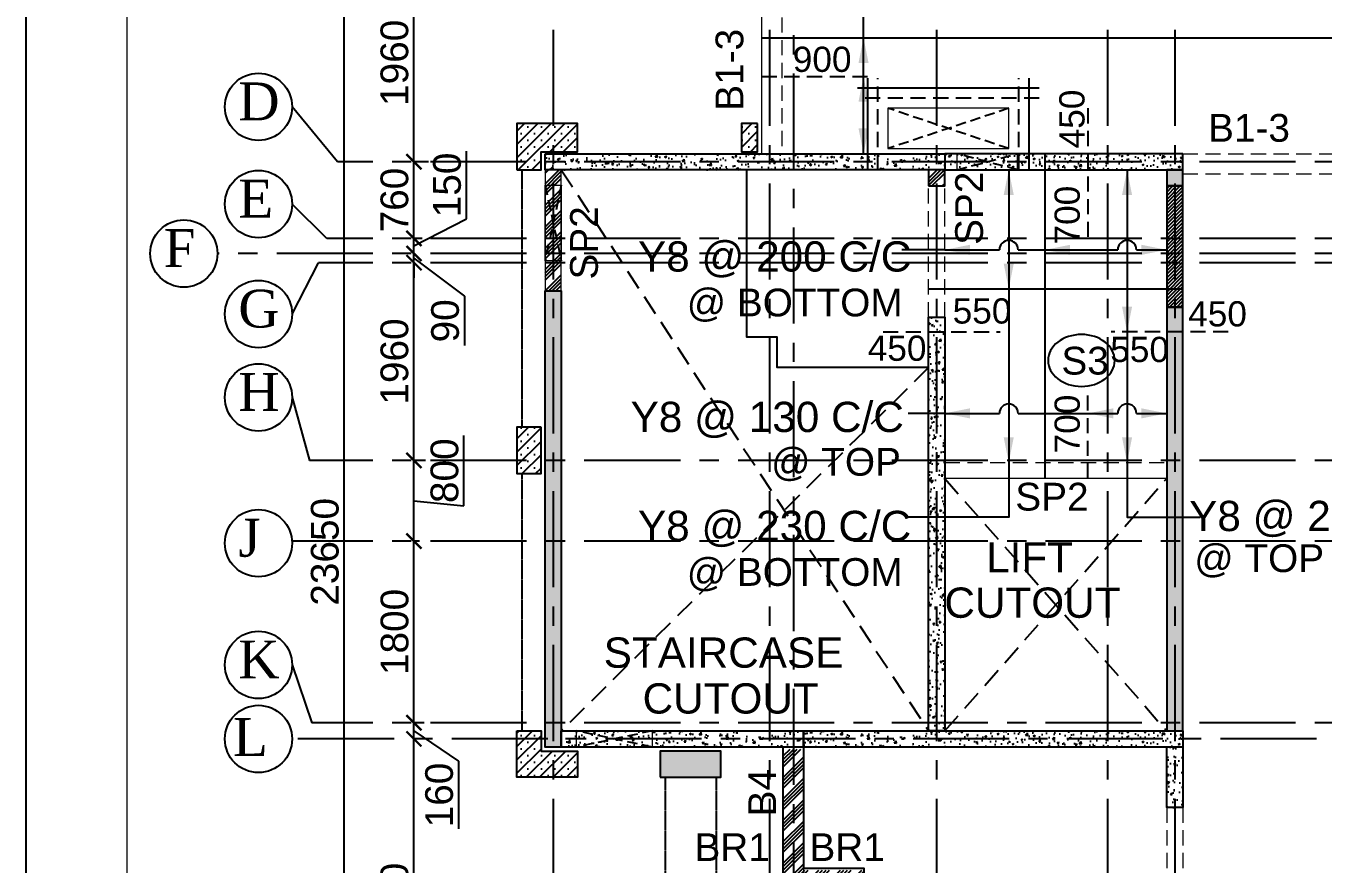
# Model space of a CAD drawing. Header units: inches. Extents: x -1898 to 127651, y -195120 to -109120.
# Drawn here: x -1898 to 10957, y -167123 to -158818 of the extents above; entities that cross this region are included whole.
import ezdxf

# ---------------------------------------------------------------- set-up
doc = ezdxf.new("R2010")
doc.units = ezdxf.units.IN
doc.header["$MEASUREMENT"] = 0
for name, pattern in [('CENTER', [50.8, 31.75, -6.35, 6.35, -6.35]), ('DASHED2', [9.525, 6.35, -3.175]), ('Hidden', [3, 2, -1])]:
    doc.linetypes.add(name, pattern=pattern)
for name, color, linetype in [('1', 8, 'Continuous'), ('160 R.C. WALL HAT', 8, 'Continuous'), ('160 R.C.WALL', 6, 'Continuous'), ('2', 5, 'Continuous'), ('4', 4, 'Continuous'), ('5', 2, 'Continuous'), ('AR-Column', 40, 'Continuous'), ('AR-Hidden', 251, 'DASHED2'), ('BEAM TEXT', 4, 'Continuous'), ('CUTOUT LINE', 2, 'Continuous'), ('DIM', 251, 'Continuous'), ('GIRD CIR', 1, 'Continuous'), ('GIRD TEXT', 4, 'Continuous'), ('GRID', 8, 'CENTER'), ('GRID DIM', 4, 'Continuous'), ('NON S.WALL HATCH', 8, 'Continuous'), ('NON STRUC R.C.WALL', 6, 'Continuous'), ('NON.STRUC.R.C.WALLS', 1, 'Continuous'), ('SHEARWALL HATCH', 8, 'Continuous'), ('SLAB ARROW', 5, 'Continuous'), ('SLAB DIS', 32, 'Continuous'), ('SPANRAL BEAM', 3, 'Continuous')]:
    doc.layers.add(name, color=color, linetype=linetype)
for name, color, linetype, lineweight in [('BEAMS', 3, 'Continuous', 0), ('cutout', 2, 'Continuous', 5), ('JKEC COLHAT', 2, 'Continuous', 20), ('SLAB CIR', 1, 'Continuous', 25), ('SLAB REIN', 31, 'Continuous', 0), ('SLAB TXT', 3, 'Continuous', 0), ('text', 4, 'Continuous', 30)]:
    doc.layers.add(name, color=color, linetype=linetype, lineweight=lineweight)
doc.styles.add('T200', font='sanss___.ttf', dxfattribs={"height": 275})
doc.styles.add('T300', font='sanss___.ttf', dxfattribs={"height": 350})
doc.styles.add('T400', font='romantic.ttf')
doc.dimstyles.new('T 300', dxfattribs={"dimtxt": 275, "dimasz": 150, "dimexe": 1, "dimexo": 0, "dimgap": 50, "dimtad": 1, "dimdec": 0, "dimrnd": 5, "dimdsep": 46, "dimtxsty": 'T200', "dimblk": 'ARCHTICK', "dimcen": 2.5, "dimdle": 1, "dimclrd": 5, "dimclre": 253, "dimclrt": 4, "dimadec": 0, "dimazin": 0, "dimtfac": 1, "dimtdec": 0, "dimtmove": 2, "dimatfit": 3, "dimfxl": 0, "dimarcsym": 0})
pattern_1 = [(50, (2186336.52, 75512.34), (179.315046, -15.688034), [18.75, -206.25]), (355, (2186336.52, 75512.34), (-34.687833, 188.048033), [15, -165]), (100.4514445, (2186351.47, 75511.03), (144.627212, 172.359998), [15.935048, -175.285528]), (46.1842, (2186336.52, 75562.34), (266.810333, -41.37982), [28.125, -309.375]), (96.635635, (2186358.76, 75558.9), (233.665486, 243.52965), [23.902586, -262.92844]), (351.184164, (2186336.52, 75562.34), (233.665486, 243.52965), [22.5, -247.5]), (21, (2186361.52, 75549.84), (149.226763, -100.654723), [18.75, -206.25]), (326, (2186361.52, 75549.84), (60.828833, 181.287511), [15, -165]), (71.451445, (2186373.96, 75541.45), (210.055594, 80.632788), [15.935047, -175.285528]), (37.5, (2186336.524, 75512.34), (3.0399638, 83.2234635), [0, -163, 0, -167.5, 0, -165.625]), (7.5, (2186336.52, 75512.34), (65.7673844, 98.602928), [0, -95.5, 0, -159.25, 0, -63.125]), (327.5, (2186280.774, 75512.34), (133.455609, -5.638718), [0, -62.5, 0, -195, 0, -258.75]), (317.5, (2186255.77, 75512.34), (145.7965423, 25.0262456), [0, -81.25, 0, -129.5, 0, -183.75])]
pattern_2 = [(45, (-131825.64, 75915.45), (-66.29126, 66.29126), []), (45, (-131759.35, 75915.45), (-66.29126, 66.29126), [0, -93.75])]

# ---------------------------------------------------------------- blocks, each defined once
blk = doc.blocks.new('_ARCHTICK')
at = {"color": 0, "linetype": 'ByBlock', "const_width": 0.15}
blk.add_lwpolyline([(-0.5, -0.5), (0.5, 0.5)], dxfattribs=at)
blk = doc.blocks.new('*D744')
at = {"layer": 'Defpoints', "color": 0}
for p in [(1257, -152204), (1713, -152204, 15), (1713, -175853, 15)]:
    blk.add_point(p, dxfattribs=at)
at = {"layer": 'GRID DIM', "color": 253, "lineweight": -2}
for p, q in [((1713, -152204), (1256, -152204)), ((1713, -175853), (1256, -175853))]:
    blk.add_line(p, q, dxfattribs=at)
at = {"layer": 'GRID DIM', "color": 5, "lineweight": -2}
blk.add_line((1257, -175854), (1257, -152203), dxfattribs=at)
at = {"layer": 'GRID DIM', "color": 5, "lineweight": -2, "xscale": 150, "yscale": 150, "zscale": 150}
for p, rotation in [((1257, -152204), 90), ((1257, -175853), 270)]:
    blk.add_blockref('_ARCHTICK', p, dxfattribs=dict(at, rotation=rotation))
at = {"layer": 'GRID DIM', "color": 4, "insert": (1065, -164029), "char_height": 275, "attachment_point": 5, "rotation": 90, "style": 'T200'}
blk.add_mtext('23650', dxfattribs=at)
blk = doc.blocks.new('*D747')
at = {"layer": 'Defpoints', "color": 0}
for p in [(1947, -165883), (2051, -165883, 15), (2122, -169193, 15)]:
    blk.add_point(p, dxfattribs=at)
at = {"layer": 'GRID DIM', "color": 253, "lineweight": -2}
for p, q in [((2051, -165883), (1946, -165883)), ((2122, -169193), (1946, -169193))]:
    blk.add_line(p, q, dxfattribs=at)
at = {"layer": 'GRID DIM', "color": 5, "lineweight": -2}
blk.add_line((1947, -169194), (1947, -165882), dxfattribs=at)
at = {"layer": 'GRID DIM', "color": 5, "lineweight": -2, "xscale": 150, "yscale": 150, "zscale": 150}
for p, rotation in [((1947, -165883), 90), ((1947, -169193), 270)]:
    blk.add_blockref('_ARCHTICK', p, dxfattribs=dict(at, rotation=rotation))
at = {"layer": 'GRID DIM', "color": 4, "insert": (1755, -167538), "char_height": 275, "attachment_point": 5, "rotation": 90, "style": 'T200'}
blk.add_mtext('3310', dxfattribs=at)
blk = doc.blocks.new('*D748')
at = {"layer": 'Defpoints', "color": 0}
for p in [(1947, -165723), (2048, -165723, 15), (2051, -165883, 15)]:
    blk.add_point(p, dxfattribs=at)
at = {"layer": 'GRID DIM', "color": 253, "lineweight": -2}
for p, q in [((2048, -165723), (1946, -165723)), ((2051, -165883), (1946, -165883))]:
    blk.add_line(p, q, dxfattribs=at)
at = {"layer": 'GRID DIM', "color": 5, "lineweight": -2}
for p, q in [((1947, -165884), (1947, -165722)), ((1947, -165803), (2390, -166103)), ((2390, -166103), (2390, -166775))]:
    blk.add_line(p, q, dxfattribs=at)
at = {"layer": 'GRID DIM', "color": 5, "lineweight": -2, "xscale": 150, "yscale": 150, "zscale": 150}
for p, rotation in [((1947, -165723), 90), ((1947, -165883), 270)]:
    blk.add_blockref('_ARCHTICK', p, dxfattribs=dict(at, rotation=rotation))
at = {"layer": 'GRID DIM', "color": 4, "insert": (2198, -166439), "char_height": 275, "attachment_point": 5, "rotation": 90, "style": 'T200'}
blk.add_mtext('160', dxfattribs=at)
blk = doc.blocks.new('*D749')
at = {"layer": 'Defpoints', "color": 0}
for p in [(1947, -163923), (2002, -163923, 15), (2048, -165723, 15)]:
    blk.add_point(p, dxfattribs=at)
at = {"layer": 'GRID DIM', "color": 253, "lineweight": -2}
for p, q in [((2002, -163923), (1946, -163923)), ((2048, -165723), (1946, -165723))]:
    blk.add_line(p, q, dxfattribs=at)
at = {"layer": 'GRID DIM', "color": 5, "lineweight": -2}
blk.add_line((1947, -165724), (1947, -163922), dxfattribs=at)
at = {"layer": 'GRID DIM', "color": 5, "lineweight": -2, "xscale": 150, "yscale": 150, "zscale": 150}
for p, rotation in [((1947, -163923), 90), ((1947, -165723), 270)]:
    blk.add_blockref('_ARCHTICK', p, dxfattribs=dict(at, rotation=rotation))
at = {"layer": 'GRID DIM', "color": 4, "insert": (1756, -164823), "char_height": 275, "attachment_point": 5, "rotation": 90, "style": 'T200'}
blk.add_mtext('1800', dxfattribs=at)
blk = doc.blocks.new('*D750')
at = {"layer": 'Defpoints', "color": 0}
for p in [(1947, -163123), (2061, -163123, 15), (2002, -163923, 15)]:
    blk.add_point(p, dxfattribs=at)
at = {"layer": 'GRID DIM', "color": 5, "lineweight": -2}
for p, q in [((2442, -163573), (2442, -162877)), ((1947, -163924), (1947, -163122)), ((1947, -163523), (2442, -163573))]:
    blk.add_line(p, q, dxfattribs=at)
at = {"layer": 'GRID DIM', "color": 253, "lineweight": -2}
for p, q in [((2061, -163123), (1946, -163123)), ((2002, -163923), (1946, -163923))]:
    blk.add_line(p, q, dxfattribs=at)
at = {"layer": 'GRID DIM', "color": 5, "lineweight": -2, "xscale": 150, "yscale": 150, "zscale": 150}
for p, rotation in [((1947, -163123), 90), ((1947, -163923), 270)]:
    blk.add_blockref('_ARCHTICK', p, dxfattribs=dict(at, rotation=rotation))
at = {"layer": 'GRID DIM', "color": 4, "insert": (2251, -163225), "char_height": 275, "attachment_point": 5, "rotation": 90, "style": 'T200'}
blk.add_mtext('800', dxfattribs=at)
blk = doc.blocks.new('*D751')
at = {"layer": 'Defpoints', "color": 0}
for p in [(1947, -161163, 15), (1947, -161163), (2061, -163123, 15)]:
    blk.add_point(p, dxfattribs=at)
at = {"layer": 'GRID DIM', "color": 5, "lineweight": -2}
blk.add_line((1947, -163124), (1947, -161162), dxfattribs=at)
at = {"layer": 'GRID DIM', "color": 253, "lineweight": -2}
for p, q in [((1947, -161163), (1948, -161163)), ((2061, -163123), (1946, -163123))]:
    blk.add_line(p, q, dxfattribs=at)
at = {"layer": 'GRID DIM', "color": 5, "lineweight": -2, "xscale": 150, "yscale": 150, "zscale": 150}
for p, rotation in [((1947, -161163), 90), ((1947, -163123), 270)]:
    blk.add_blockref('_ARCHTICK', p, dxfattribs=dict(at, rotation=rotation))
at = {"layer": 'GRID DIM', "color": 4, "insert": (1755, -162143), "char_height": 275, "attachment_point": 5, "rotation": 90, "style": 'T200'}
blk.add_mtext('1960', dxfattribs=at)
blk = doc.blocks.new('*D752')
at = {"layer": 'Defpoints', "color": 0}
for p in [(1947, -161073, 15), (1947, -161073), (1947, -161163, 15)]:
    blk.add_point(p, dxfattribs=at)
at = {"layer": 'GRID DIM', "color": 5, "lineweight": -2}
for p, q in [((1947, -161073), (1947, -160923)), ((1947, -161163), (1947, -161073)), ((1947, -161163), (1947, -161073)), ((1947, -161118), (2448, -161497)), ((1947, -161163), (1947, -161313)), ((2448, -161497), (2448, -161983))]:
    blk.add_line(p, q, dxfattribs=at)
at = {"layer": 'GRID DIM', "color": 253, "lineweight": -2}
for p, q in [((1947, -161073), (1948, -161073)), ((1947, -161163), (1948, -161163))]:
    blk.add_line(p, q, dxfattribs=at)
at = {"layer": 'GRID DIM', "color": 5, "lineweight": -2, "xscale": 150, "yscale": 150, "zscale": 150}
for p, rotation in [((1947, -161073), 270), ((1947, -161163), 90)]:
    blk.add_blockref('_ARCHTICK', p, dxfattribs=dict(at, rotation=rotation))
at = {"layer": 'GRID DIM', "color": 4, "insert": (2257, -161740), "char_height": 275, "attachment_point": 5, "rotation": 90, "style": 'T200'}
blk.add_mtext('90', dxfattribs=at)
blk = doc.blocks.new('*D753')
at = {"layer": 'Defpoints', "color": 0}
for p in [(1947, -160923), (2030, -160923, 15), (1947, -161073, 15)]:
    blk.add_point(p, dxfattribs=at)
at = {"layer": 'GRID DIM', "color": 5, "lineweight": -2}
for p, q in [((2468, -160729), (2468, -160057)), ((1947, -160998), (2468, -160729)), ((1947, -161074), (1947, -160922))]:
    blk.add_line(p, q, dxfattribs=at)
at = {"layer": 'GRID DIM', "color": 253, "lineweight": -2}
for p, q in [((2030, -160923), (1946, -160923)), ((1947, -161073), (1948, -161073))]:
    blk.add_line(p, q, dxfattribs=at)
at = {"layer": 'GRID DIM', "color": 5, "lineweight": -2, "xscale": 150, "yscale": 150, "zscale": 150}
for p, rotation in [((1947, -160923), 90), ((1947, -161073), 270)]:
    blk.add_blockref('_ARCHTICK', p, dxfattribs=dict(at, rotation=rotation))
at = {"layer": 'GRID DIM', "color": 4, "insert": (2276, -160393), "char_height": 275, "attachment_point": 5, "rotation": 90, "style": 'T200'}
blk.add_mtext('150', dxfattribs=at)
blk = doc.blocks.new('*D754')
at = {"layer": 'Defpoints', "color": 0}
for p in [(1947, -160163), (2091, -160163, 15), (2030, -160923, 15)]:
    blk.add_point(p, dxfattribs=at)
at = {"layer": 'GRID DIM', "color": 253, "lineweight": -2}
for p, q in [((2091, -160163), (1946, -160163)), ((2030, -160923), (1946, -160923))]:
    blk.add_line(p, q, dxfattribs=at)
at = {"layer": 'GRID DIM', "color": 5, "lineweight": -2}
blk.add_line((1947, -160924), (1947, -160162), dxfattribs=at)
at = {"layer": 'GRID DIM', "color": 5, "lineweight": -2, "xscale": 150, "yscale": 150, "zscale": 150}
for p, rotation in [((1947, -160163), 90), ((1947, -160923), 270)]:
    blk.add_blockref('_ARCHTICK', p, dxfattribs=dict(at, rotation=rotation))
at = {"layer": 'GRID DIM', "color": 4, "insert": (1755, -160543), "char_height": 275, "attachment_point": 5, "rotation": 90, "style": 'T200'}
blk.add_mtext('760', dxfattribs=at)
blk = doc.blocks.new('*D755')
at = {"layer": 'Defpoints', "color": 0}
for p in [(1947, -158203), (2241, -158203, 15), (2091, -160163, 15)]:
    blk.add_point(p, dxfattribs=at)
at = {"layer": 'GRID DIM', "color": 253, "lineweight": -2}
for p, q in [((2241, -158203), (1946, -158203)), ((2091, -160163), (1946, -160163))]:
    blk.add_line(p, q, dxfattribs=at)
at = {"layer": 'GRID DIM', "color": 5, "lineweight": -2}
blk.add_line((1947, -160164), (1947, -158202), dxfattribs=at)
at = {"layer": 'GRID DIM', "color": 5, "lineweight": -2, "xscale": 150, "yscale": 150, "zscale": 150}
for p, rotation in [((1947, -158203), 90), ((1947, -160163), 270)]:
    blk.add_blockref('_ARCHTICK', p, dxfattribs=dict(at, rotation=rotation))
at = {"layer": 'GRID DIM', "color": 4, "insert": (1755, -159183), "char_height": 275, "attachment_point": 5, "rotation": 90, "style": 'T200'}
blk.add_mtext('1960', dxfattribs=at)
blk = doc.blocks.new('A$C02A55DAE')
at = {"layer": 'NON S.WALL HATCH'}
h = blk.add_hatch(dxfattribs=at)
h.set_pattern_fill('SACNCR', color=256, scale=1000)
h.set_pattern_definition(pattern_2)
h.paths.add_polyline_path([(-2195, -11480), (-1955, -11480), (-1955, -11680), (-1595, -11680), (-1595, -11940), (-2195, -11940)])
h.paths.add_polyline_path([(-2195, -5920), (-1955, -5920), (-1955, -5740), (-1595, -5740), (-1595, -5460), (-2195, -5460)])
h.paths.add_polyline_path([(-1955, -8930), (-1955, -8470), (-2195, -8470), (-2195, -8930)])
h = blk.add_hatch(dxfattribs=at)
h.set_pattern_fill('SACNCR', color=256, scale=1000)
h.set_pattern_definition(pattern_2)
h.paths.add_polyline_path([(30, -5740), (190, -5740), (190, -5760), (190, -5460), (30, -5460)])
h = blk.add_hatch(dxfattribs=at)
h.set_pattern_fill('SACNCR', color=256, scale=1000)
h.set_pattern_definition([(45, (-131825.64, 74440.45), (-66.29126, 66.29126), []), (45, (-131759.35, 74440.45), (-66.29126, 66.29126), [0, -93.75])])
h.paths.add_polyline_path([(-774, -21790), (-174, -21790), (-174, -21190), (-774, -21190)])
h.paths.add_polyline_path([(-774, -18480), (-174, -18480), (-174, -17880), (-774, -17880)])
h.paths.add_polyline_path([(-774, -15170), (-174, -15170), (-174, -14570), (-774, -14570)])
h.paths.add_polyline_path([(-774, -11940), (-174, -11940), (-174, -11680), (-774, -11680)])
at = {"layer": 'AR-Column', "color": 4, "elevation": -29}
for points in [[(-2195, -5920), (-1955, -5920), (-1955, -5740), (-1595, -5740), (-1595, -5460), (-2195, -5460)], [(-1955, -8470), (-2195, -8470), (-2195, -8930), (-1955, -8930)], [(-2195, -11480), (-1955, -11480), (-1955, -11680), (-1595, -11680), (-1595, -11940), (-2195, -11940)], [(-774, -11940), (-174, -11940), (-174, -11680), (-774, -11680)]]:
    blk.add_lwpolyline(points, close=True, dxfattribs=at)
blk.add_lwpolyline([(190, -5460), (30, -5460), (30, -5740), (190, -5740), (190, -5460)], dxfattribs=at)
at = {"layer": 'AR-Hidden', "ltscale": 0.009}
for p, q in [((-2145, -5920, -29), (-2145, -8470, -29)), ((-2145, -8930, -29), (-2145, -11480, -29)), ((-726, -11940, -29), (-726, -14570, -29)), ((-221, -11940, -29), (-221, -14570, -29))]:
    blk.add_line(p, q, dxfattribs=at)

msp = doc.modelspace()

# ---------------------------------------------------------------- hatches: boundary and pattern name
at = {"layer": '160 R.C. WALL HAT'}
h = msp.add_hatch(dxfattribs=at)
h.set_pattern_fill('AR-CONC', color=256, scale=25)
h.set_pattern_definition(pattern_1)
h.paths.add_polyline_path([(7207.4, -160083.5), (3247.4, -160083.5), (3247.4, -160243.5), (7207.4, -160243.5)])
h = msp.add_hatch(dxfattribs=at)
h.set_pattern_fill('AR-CONC', color=256, scale=25)
h.set_pattern_definition(pattern_1)
h.paths.add_polyline_path([(9567.4, -160083.5), (7207.4, -160083.5), (7207.4, -160243.5), (9567.4, -160243.5)])
h = msp.add_hatch(dxfattribs=at)
h.set_pattern_fill('AR-CONC', color=256, scale=25)
h.set_pattern_definition([(50, (2188536.52, 69952.34), (179.315046, -15.688034), [18.75, -206.25]), (355, (2188536.52, 69952.34), (-34.687833, 188.048033), [15, -165]), (100.4514445, (2188551.47, 69951.03), (144.627212, 172.359998), [15.935048, -175.285528]), (46.1842, (2188536.52, 70002.34), (266.810333, -41.37982), [28.125, -309.375]), (96.635635, (2188558.76, 69998.9), (233.665486, 243.52965), [23.902586, -262.92844]), (351.184164, (2188536.52, 70002.34), (233.665486, 243.52965), [22.5, -247.5]), (21, (2188561.52, 69989.84), (149.226763, -100.654723), [18.75, -206.25]), (326, (2188561.52, 69989.84), (60.828833, 181.287511), [15, -165]), (71.451445, (2188573.96, 69981.45), (210.055594, 80.632788), [15.935047, -175.285528]), (37.5, (2188536.524, 69952.34), (3.0399638, 83.2234635), [0, -163, 0, -167.5, 0, -165.625]), (7.5, (2188536.52, 69952.34), (65.7673844, 98.602928), [0, -95.5, 0, -159.25, 0, -63.125]), (327.5, (2188480.774, 69952.34), (133.455609, -5.638718), [0, -62.5, 0, -195, 0, -258.75]), (317.5, (2188455.77, 69952.34), (145.7965423, 25.0262456), [0, -81.25, 0, -129.5, 0, -183.75])])
h.paths.add_polyline_path([(9567.4, -161603.5), (9407.4, -161603.5), (9407.4, -165803.5), (9567.4, -165803.5)])
h.paths.add_polyline_path([(9407.4, -160403.5), (9567.4, -160403.5), (9567.4, -160243.5), (9407.4, -160243.5)])
h = msp.add_hatch(dxfattribs=at)
h.set_pattern_fill('AR-CONC', color=256, scale=25)
h.set_pattern_definition(pattern_1)
h.paths.add_polyline_path([(3407.4, -161443.5), (3247.4, -161443.5), (3247.4, -165963.5), (3407.4, -165963.5)])
h = msp.add_hatch(dxfattribs=at)
h.set_pattern_fill('AR-CONC', color=256, scale=25)
h.set_pattern_definition([(50, (2186176.52, 69952.34), (179.315046, -15.688034), [18.75, -206.25]), (355, (2186176.52, 69952.34), (-34.687833, 188.048033), [15, -165]), (100.4514445, (2186191.47, 69951.03), (144.627212, 172.359998), [15.935048, -175.285528]), (46.1842, (2186176.52, 70002.34), (266.810333, -41.37982), [28.125, -309.375]), (96.635635, (2186198.76, 69998.9), (233.665486, 243.52965), [23.902586, -262.92844]), (351.184164, (2186176.52, 70002.34), (233.665486, 243.52965), [22.5, -247.5]), (21, (2186201.52, 69989.84), (149.226763, -100.654723), [18.75, -206.25]), (326, (2186201.52, 69989.84), (60.828833, 181.287511), [15, -165]), (71.451445, (2186213.96, 69981.45), (210.055594, 80.632788), [15.935047, -175.285528]), (37.5, (2186176.524, 69952.34), (3.0399638, 83.2234635), [0, -163, 0, -167.5, 0, -165.625]), (7.5, (2186176.52, 69952.34), (65.7673844, 98.602928), [0, -95.5, 0, -159.25, 0, -63.125]), (327.5, (2186120.774, 69952.34), (133.455609, -5.638718), [0, -62.5, 0, -195, 0, -258.75]), (317.5, (2186095.77, 69952.34), (145.7965423, 25.0262456), [0, -81.25, 0, -129.5, 0, -183.75])])
h.paths.add_polyline_path([(7047.4, -161703.5), (7047.4, -165803.5), (7207.4, -165803.5), (7207.4, -161703.5)])
h = msp.add_hatch(dxfattribs=at)
h.set_pattern_fill('AR-CONC', color=256, scale=25)
h.set_pattern_definition([(50, (2184936.52, 69792.34), (179.315046, -15.688034), [18.75, -206.25]), (355, (2184936.52, 69792.34), (-34.687833, 188.048033), [15, -165]), (100.4514445, (2184951.47, 69791.03), (144.627212, 172.359998), [15.935048, -175.285528]), (46.1842, (2184936.52, 69842.34), (266.810333, -41.37982), [28.125, -309.375]), (96.635635, (2184958.76, 69838.9), (233.665486, 243.52965), [23.902586, -262.92844]), (351.184164, (2184936.52, 69842.34), (233.665486, 243.52965), [22.5, -247.5]), (21, (2184961.52, 69829.84), (149.226763, -100.654723), [18.75, -206.25]), (326, (2184961.52, 69829.84), (60.828833, 181.287511), [15, -165]), (71.451445, (2184973.96, 69821.45), (210.055594, 80.632788), [15.935047, -175.285528]), (37.5, (2184936.524, 69792.34), (3.0399638, 83.2234635), [0, -163, 0, -167.5, 0, -165.625]), (7.5, (2184936.52, 69792.34), (65.7673844, 98.602928), [0, -95.5, 0, -159.25, 0, -63.125]), (327.5, (2184880.774, 69792.34), (133.455609, -5.638718), [0, -62.5, 0, -195, 0, -258.75]), (317.5, (2184855.77, 69792.34), (145.7965423, 25.0262456), [0, -81.25, 0, -129.5, 0, -183.75])])
h.paths.add_polyline_path([(5807.4, -165803.5), (3407.4, -165803.5), (3407.4, -165963.5), (5807.4, -165963.5)])
h = msp.add_hatch(dxfattribs=at)
h.set_pattern_fill('AR-CONC', color=256, scale=25)
h.set_pattern_definition([(50, (2186336.52, 69792.34), (179.315046, -15.688034), [18.75, -206.25]), (355, (2186336.52, 69792.34), (-34.687833, 188.048033), [15, -165]), (100.4514445, (2186351.47, 69791.03), (144.627212, 172.359998), [15.935048, -175.285528]), (46.1842, (2186336.52, 69842.34), (266.810333, -41.37982), [28.125, -309.375]), (96.635635, (2186358.76, 69838.9), (233.665486, 243.52965), [23.902586, -262.92844]), (351.184164, (2186336.52, 69842.34), (233.665486, 243.52965), [22.5, -247.5]), (21, (2186361.52, 69829.84), (149.226763, -100.654723), [18.75, -206.25]), (326, (2186361.52, 69829.84), (60.828833, 181.287511), [15, -165]), (71.451445, (2186373.96, 69821.45), (210.055594, 80.632788), [15.935047, -175.285528]), (37.5, (2186336.524, 69792.34), (3.0399638, 83.2234635), [0, -163, 0, -167.5, 0, -165.625]), (7.5, (2186336.52, 69792.34), (65.7673844, 98.602928), [0, -95.5, 0, -159.25, 0, -63.125]), (327.5, (2186280.774, 69792.34), (133.455609, -5.638718), [0, -62.5, 0, -195, 0, -258.75]), (317.5, (2186255.77, 69792.34), (145.7965423, 25.0262456), [0, -81.25, 0, -129.5, 0, -183.75])])
h.paths.add_polyline_path([(9567.4, -165803.5), (5807.4, -165803.5), (5807.4, -165963.5), (9567.4, -165963.5)])
h = msp.add_hatch(dxfattribs=at)
h.set_pattern_fill('AR-CONC', color=256, scale=25)
h.set_pattern_definition([(50, (2188536.52, 69192.34), (179.315046, -15.688034), [18.75, -206.25]), (355, (2188536.52, 69192.34), (-34.687833, 188.048033), [15, -165]), (100.4514445, (2188551.47, 69191.03), (144.627212, 172.359998), [15.935048, -175.285528]), (46.1842, (2188536.52, 69242.34), (266.810333, -41.37982), [28.125, -309.375]), (96.635635, (2188558.76, 69238.9), (233.665486, 243.52965), [23.902586, -262.92844]), (351.184164, (2188536.52, 69242.34), (233.665486, 243.52965), [22.5, -247.5]), (21, (2188561.52, 69229.84), (149.226763, -100.654723), [18.75, -206.25]), (326, (2188561.52, 69229.84), (60.828833, 181.287511), [15, -165]), (71.451445, (2188573.96, 69221.45), (210.055594, 80.632788), [15.935047, -175.285528]), (37.5, (2188536.524, 69192.34), (3.0399638, 83.2234635), [0, -163, 0, -167.5, 0, -165.625]), (7.5, (2188536.52, 69192.34), (65.7673844, 98.602928), [0, -95.5, 0, -159.25, 0, -63.125]), (327.5, (2188480.774, 69192.34), (133.455609, -5.638718), [0, -62.5, 0, -195, 0, -258.75]), (317.5, (2188455.77, 69192.34), (145.7965423, 25.0262456), [0, -81.25, 0, -129.5, 0, -183.75])])
h.paths.add_polyline_path([(9567.4, -165963.5), (9407.4, -165963.5), (9407.4, -166563.5), (9567.4, -166563.5)])
at = {"layer": 'NON STRUC R.C.WALL'}
h = msp.add_hatch(dxfattribs=at)
h.set_pattern_fill('ANSI34', color=1, scale=200)
h.set_pattern_definition([(45, (3247.38, -161443.48), (-106.066, 106.066), []), (45, (3282.74, -161443.48), (-106.066, 106.066), []), (45, (3318.1, -161443.48), (-106.066, 106.066), []), (45, (3353.45, -161443.48), (-106.066, 106.066), [])])
h.paths.add_polyline_path([(3247.4, -161443.5), (3407.4, -161443.5), (3407.4, -160243.5), (3247.4, -160243.5)])
h = msp.add_hatch(dxfattribs=at)
h.set_pattern_fill('ANSI34', color=1, scale=200)
h.set_pattern_definition([(45, (2037950.37, 75512.34), (-106.066017, 106.066017), []), (45, (2037985.73, 75512.34), (-106.066017, 106.066017), []), (45, (2038021.09, 75512.34), (-106.066017, 106.066017), []), (45, (2038056.44, 75512.34), (-106.066017, 106.066017), [])])
h.paths.add_polyline_path([(7207.4, -160243.5), (7047.4, -160243.5), (7047.4, -160403.5), (7207.4, -160403.5)])
h = msp.add_hatch(dxfattribs=at)
h.set_pattern_fill('ANSI34', color=1, scale=200)
h.set_pattern_definition([(45, (2346260.05, -275524.5), (-106.066017, 106.066017), []), (45, (2346295.4, -275524.5), (-106.066017, 106.066017), []), (45, (2346330.76, -275524.5), (-106.066017, 106.066017), []), (45, (2346366.12, -275524.5), (-106.066017, 106.066017), [])])
h.paths.add_polyline_path([(5807.4, -165983.5), (5607.4, -165983.5), (5607.4, -167383.5), (6407.4, -167383.5), (6407.4, -167183.5), (5807.4, -167183.5)])
at = {"layer": 'SHEARWALL HATCH'}
h = msp.add_hatch(dxfattribs=at)
h.set_pattern_fill('ANSI31', color=5, scale=200)
h.set_pattern_definition([(45, (0, -35133.298), (-17.6776695, 17.6776695), [])])
h.paths.add_polyline_path([(9407.4, -161603.5), (9567.4, -161603.5), (9567.4, -160403.5), (9407.4, -160403.5)])

# ---------------------------------------------------------------- linework, layer by layer
at = {"layer": '1', "linetype": 'Hidden', "ltscale": 100}
for p, q in [((3407.4, -160243.5, 14.7), (7047.4, -165803.5, 14.7)), ((7047.4, -162202.6, 14.7), (3407.4, -165803.5, 14.7)), ((7207.4, -165803.5, 14.7), (9407.4, -163303.5, 14.7)), ((7207.4, -163303.5, 14.7), (9407.4, -165803.5, 14.7))]:
    msp.add_line(p, q, dxfattribs=at)
at = {"layer": '160 R.C.WALL'}
msp.add_line((3247.4, -161443.5, 14.7), (3407.4, -161443.5, 14.7), dxfattribs=at)
at = {"layer": '160 R.C.WALL', "elevation": 14.7}
for points in [[(3247.4, -160083.5), (7207.4, -160083.5), (7207.4, -160243.5), (3247.4, -160243.5)], [(9567.4, -160083.5), (7207.4, -160083.5), (7207.4, -160243.5), (9567.4, -160243.5)], [(9407.4, -160403.5), (9567.4, -160403.5), (9567.4, -160243.5), (9407.4, -160243.5)], [(9407.4, -161603.5), (9567.4, -161603.5), (9567.4, -160403.5), (9407.4, -160403.5)], [(3407.4, -165963.5), (3247.4, -165963.5), (3247.4, -161443.5), (3407.4, -161443.5)], [(7207.4, -165803.5), (7047.4, -165803.5), (7047.4, -161703.5), (7207.4, -161703.5)], [(9407.4, -165803.5), (9567.4, -165803.5), (9567.4, -161603.5), (9407.4, -161603.5)], [(3407.4, -165803.5), (5807.4, -165803.5), (5807.4, -165963.5), (3407.4, -165963.5)], [(5807.4, -165803.5), (9567.4, -165803.5), (9567.4, -165963.5), (5807.4, -165963.5)]]:
    msp.add_lwpolyline(points, close=True, dxfattribs=at)
msp.add_lwpolyline([(9567.4, -165943.5), (9567.4, -166563.5), (9407.4, -166563.5), (9407.4, -165963.5)], dxfattribs=at)
at = {"layer": '2', "color": 7}
for points in [[(6353.1, -159184.8, 14.7), (6403.1, -158934.8, 14.7), (6453.1, -159184.8, 14.7)], [(6353.1, -159569.2, 14.7), (6403.1, -159319.2, 14.7), (6453.1, -159569.2, 14.7)], [(6353.1, -159833.5, 14.7), (6403.1, -160083.5, 14.7), (6453.1, -159833.5, 14.7)], [(7792, -160493.5, 14.7), (7842, -160243.5, 14.7), (7892, -160493.5, 14.7)], [(8965, -160493.5, 14.7), (9015, -160243.5, 14.7), (9065, -160493.5, 14.7)], [(7457.4, -160986.4, 14.7), (7207.4, -161036.4, 14.7), (7457.4, -161086.4, 14.7)], [(8449.7, -160986.4, 14.7), (8199.7, -161036.4, 14.7), (8449.7, -161086.4, 14.7)], [(9157.4, -160986.4, 14.7), (9407.4, -161036.4, 14.7), (9157.4, -161086.4, 14.7)], [(7792, -161171.9, 14.7), (7842, -161421.9, 14.7), (7892, -161171.9, 14.7)], [(8965, -161599.6, 14.7), (9015, -161849.6, 14.7), (9065, -161599.6, 14.7)], [(7457.4, -162606.7, 14.7), (7207.4, -162656.7, 14.7), (7457.4, -162706.7, 14.7)], [(8877.4, -162606.7, 14.7), (8627.4, -162656.7, 14.7), (8877.4, -162706.7, 14.7)], [(9157.4, -162606.7, 14.7), (9407.4, -162656.7, 14.7), (9157.4, -162706.7, 14.7)], [(7792, -162893.5, 14.7), (7842, -163143.5, 14.7), (7892, -162893.5, 14.7)], [(8965, -162893.5, 14.7), (9015, -163143.5, 14.7), (9065, -162893.5, 14.7)]]:
    msp.add_solid(points, dxfattribs=at)
at = {"layer": '4', "elevation": 14.7}
msp.add_lwpolyline([(7047.4, -162202.6), (5547.4, -162202.6), (5547.4, -161902.6), (5247.4, -161902.6), (5247.4, -160253)], dxfattribs=at)
at = {"layer": '5'}
for p, q in [((5392.4, -158934.8, 14.7), (38119.3, -158934.8, 14.7)), ((6444.2, -160243.5, 15.2), (6444.2, -159333.4, 15.2)), ((8043.7, -160243.5, 15.2), (8043.7, -159333.4, 15.2)), ((8143.7, -159433.4, 15.2), (6344.2, -159433.4, 15.2)), ((8199.7, -160083.5, 14.7), (8199.7, -163303.5, 14.7)), ((7047.4, -161421.9, 14.7), (9567.4, -161421.9, 14.7))]:
    msp.add_line(p, q, dxfattribs=at)
at = {"layer": '5', "linetype": 'Hidden', "ltscale": 75}
for p, q in [((5392.4, -159319.2, 14.7), (6492.4, -159319.2, 14.7)), ((6544.2, -160243.5, 15.2), (6544.2, -159333.4, 15.2)), ((7943.7, -160243.5, 15.2), (7943.7, -159333.4, 15.2)), ((8143.7, -159533.4, 15.2), (6344.2, -159533.4, 15.2)), ((8627.4, -159633.5, 14.7), (8627.4, -160943.5, 14.7)), ((6597.4, -161849.6, 14.7), (7757.4, -161849.6, 14.7)), ((10017.4, -161849.6, 14.7), (8857.4, -161849.6, 14.7)), ((8627.4, -163303.5, 14.7), (8627.4, -162443.5, 14.7))]:
    msp.add_line(p, q, dxfattribs=at)
at = {"layer": 'BEAMS', "color": 4, "linetype": 'Continuous', "ltscale": 0.01}
for p, q in [((5392.4, -158283.5, 14.7), (5392.4, -160083.5, 14.7)), ((3247.4, -160243.5, 14.7), (3247.4, -161443.5, 14.7)), ((3247.4, -160243.5, 14.7), (3247.4, -161443.5, 14.7)), ((3407.4, -161443.5, 14.7), (3407.4, -160243.5, 14.7)), ((3407.4, -161443.5, 14.7), (3407.4, -160243.5, 14.7)), ((9407.4, -163303.5, 14.7), (7207.4, -163303.5, 14.7)), ((5607.4, -165963.5, 14.7), (5607.4, -167363.5, 14.7))]:
    msp.add_line(p, q, dxfattribs=at)
at = {"layer": 'BEAMS', "linetype": 'Hidden', "ltscale": 75}
for p, q in [((5592.4, -158283.5, 14.7), (5592.4, -160083.5, 14.7)), ((9567.4, -160083.5, 29.5), (11367.4, -160083.5, 29.5)), ((3407.4, -160243.5, 14.7), (3247.4, -160243.5, 14.7)), ((7047.4, -161703.5, 14.7), (7047.4, -160243.5, 14.7)), ((7207.4, -161703.5, 14.7), (7207.4, -160243.5, 14.7)), ((9567.4, -160283.5, 29.5), (11367.4, -160283.5, 29.5)), ((3247.4, -161443.5, 14.7), (3407.4, -161443.5, 14.7)), ((7207.4, -163143.5, 14.7), (9407.4, -163143.5, 14.7)), ((5807.4, -165963.5, 14.7), (5807.4, -169113.5, 14.7)), ((9407.4, -166563.5, 14.7), (9407.4, -168563.5, 14.7)), ((9567.4, -166563.5, 14.7), (9567.4, -168563.5, 14.7))]:
    msp.add_line(p, q, dxfattribs=at)
at = {"layer": 'cutout', "color": 4, "elevation": 15.2}
msp.add_lwpolyline([(6644.2, -160033.3), (7843.7, -160033.3), (7843.7, -159633.4), (6644.2, -159633.4)], close=True, dxfattribs=at)
at = {"layer": 'cutout'}
for points, elevation in [([(7329, -160243.5), (7928.9, -160243.5), (7928.9, -160083.5), (7329, -160083.5)], 15.2), ([(3407.4, -161144.3), (3247.4, -161144.3), (3247.4, -160394.3), (3407.4, -160394.3)], 0), ([(4308.2, -165963.5), (3558.2, -165963.5), (3558.2, -165803.5), (4308.2, -165803.5)], 14.7)]:
    msp.add_lwpolyline(points, close=True, dxfattribs=dict(at, elevation=elevation))
at = {"layer": 'CUTOUT LINE', "linetype": 'Hidden', "ltscale": 50}
for p, q in [((7843.7, -160033.3, 15.2), (6644.2, -159633.4, 15.2)), ((7843.7, -159633.4, 15.2), (6644.2, -160033.3, 15.2)), ((7329, -160243.5, 15.2), (7928.9, -160083.5, 15.2)), ((7928.9, -160243.5, 15.2), (7329, -160083.5, 15.2)), ((3247.4, -160394.3, 0), (3407.4, -161144.3, 0)), ((3407.4, -160394.3, 0), (3247.4, -161144.3, 0)), ((4308.2, -165963.5, 14.7), (3558.2, -165803.5, 14.7)), ((4308.2, -165803.5, 14.7), (3558.2, -165963.5, 14.7))]:
    msp.add_line(p, q, dxfattribs=at)
at = {"layer": 'Defpoints', "ltscale": 0.2}
msp.add_lwpolyline([(-1898.4, -195120.3), (120101.6, -195120.3), (120101.6, -109120.3), (-1898.4, -109120.3)], close=True, dxfattribs=at)
at = {"layer": 'GIRD CIR'}
for centre in [(406.1, -159619.2, 14.7), (406.1, -160582.8, 14.7), (-333.3, -161073.1, 14.7), (406.1, -161672.7, 14.7), (406.1, -162498.6, 14.7), (406.1, -163943.5, 14.7), (406.1, -165149.6, 14.7), (406.1, -165883.5, 14.7)]:
    msp.add_circle(centre, 333.3, dxfattribs=at)
at = {"layer": 'GRID', "ltscale": 30}
for p, q in [((3327.4, -146663.3, 14.7), (3327.4, -178683.9, 14.7)), ((5472.4, -146663.3, 14.7), (5472.4, -178683.9, 14.7)), ((7127.4, -146663.3, 14.7), (7127.4, -178683.9, 14.7)), ((8822.4, -146663.3, 14.7), (8822.4, -178683.9, 14.7)), ((9487.4, -146663.3, 14.7), (9487.4, -178683.9, 14.7)), ((5707.4, -147097.6, 14.7), (5707.4, -178683.9, 14.7)), ((1190.2, -160163.5, 14.7), (739.5, -159619.2, 14.7)), ((86883.8, -160163.5, 14.7), (1190.2, -160163.5, 14.7)), ((1084.7, -160923.5, 14.7), (739.5, -160582.8, 14.7)), ((86883.8, -160923.5, 14.7), (1084.7, -160923.5, 14.7)), ((86883.8, -161073.1, 14.7), (0, -161073.1, 14.7)), ((739.5, -161672.7, 14.7), (1000.5, -161163.5, 14.7)), ((86883.8, -161163.5, 14.7), (1000.5, -161163.5, 14.7)), ((739.5, -162498.6, 14.7), (912, -163123.5, 14.7)), ((86883.8, -163123.5, 14.7), (912, -163123.5, 14.7)), ((86883.8, -163923.5, 14.7), (739.5, -163923.5, 14.7)), ((739.5, -165149.6, 14.7), (936.5, -165723.5, 14.7)), ((86883.8, -165723.5, 14.7), (936.5, -165723.5, 14.7)), ((87093.8, -165883.5, 14.7), (739.5, -165883.5, 14.7))]:
    msp.add_line(p, q, dxfattribs=at)
at = {"layer": 'JKEC COLHAT', "ltscale": 0.2}
msp.add_lwpolyline([(-898.4, -194120.3), (119101.6, -194120.3), (119101.6, -110120.3), (-898.4, -110120.3)], close=True, dxfattribs=at)
at = {"layer": 'NON.STRUC.R.C.WALLS', "elevation": 14.7}
msp.add_lwpolyline([(7047.4, -160403.5), (7207.4, -160403.5), (7207.4, -160243.5), (7047.4, -160243.5)], close=True, dxfattribs=at)
msp.add_lwpolyline([(5807.4, -165963.5), (5807.4, -167163.5), (6407.4, -167163.5), (6407.4, -167363.5), (5607.4, -167363.5), (5607.4, -165963.5)], dxfattribs=at)
at = {"layer": 'SLAB ARROW'}
for p, q in [((6403.1, -160083.5, 14.7), (6403.1, -158303.5, 14.7)), ((7842, -160243.5, 14.7), (7842, -163143.5, 14.7)), ((9015, -160243.5, 14.7), (9015, -163143.5, 14.7)), ((7207.4, -161036.4, 14.7), (6782.1, -161036.4, 14.7)), ((7207.4, -161036.4, 14.7), (7748.9, -161036.4, 14.7)), ((7935.1, -161036.4, 14.7), (8921.9, -161036.4, 14.7)), ((9108.1, -161036.4, 14.7), (9407.4, -161036.4, 14.7)), ((7207.4, -162656.7, 14.7), (6845.8, -162656.7, 14.7)), ((7207.4, -162656.7, 14.7), (7748.9, -162656.7, 14.7)), ((7935.1, -162656.7, 14.7), (8921.9, -162656.7, 14.7)), ((8918.9, -162656.7, 14.7), (8921.9, -162656.7, 14.7)), ((9108.1, -162656.7, 14.7), (9407.4, -162656.7, 14.7))]:
    msp.add_line(p, q, dxfattribs=at)
at = {"layer": 'SLAB ARROW', "elevation": 14.7}
for points in [[(7842, -163143.5), (7842, -163685), (6841.4, -163685)], [(9015, -163143.5), (9015, -163685), (9740.7, -163685)]]:
    msp.add_lwpolyline(points, dxfattribs=at)
at = {"layer": 'SLAB ARROW'}
for centre in [(7842, -161036.4, 14.7), (9015, -161036.4, 14.7), (7842, -162656.7, 14.7), (9015, -162656.7, 14.7)]:
    msp.add_arc(centre, 93.1, 0, 180, dxfattribs=at)
at = {"layer": 'SLAB CIR', "extrusion": (0, 0, -1)}
msp.add_ellipse((8562.4, -162132.5), major_axis=(331, 0), ratio=0.77685, dxfattribs=at)

# ---------------------------------------------------------------- block references
at = {"layer": 'DIM', "color": 1}
msp.add_blockref('A$C02A55DAE', (5162.4, -154323.5, 29.5), dxfattribs=at)

# ---------------------------------------------------------------- texts
at = {"layer": 'BEAM TEXT', "style": 'T300'}
for s, p in [('B1-3', (5211.3, -159657.9)), ('B4', (5536.2, -166650.4))]:
    msp.add_text(s, height=275, rotation=90, dxfattribs=at).set_placement(p)
for s, p in [('B1-3', (9817.7, -159965.1)), ('BR1', (4727.3, -167093.3)), ('BR1', (5866.9, -167093.3))]:
    msp.add_text(s, height=275, dxfattribs=at).set_placement(p)
at = {"layer": 'GIRD TEXT', "ltscale": 7, "style": 'T400'}
for s, p in [('D', (206.6, -159752.6)), ('E', (206.6, -160716.1)), ('F', (-532.8, -161206.4)), ('G', (206.6, -161806.1)), ('H', (206.6, -162631.9)), ('J', (206.6, -164076.8)), ('K', (206.6, -165282.9)), ('L', (154, -166051.9))]:
    msp.add_text(s, height=375, dxfattribs=at).set_placement(p)
at = {"layer": 'SLAB DIS', "style": 'T200'}
for s, p in [('900', (5701.4, -159273)), ('550', (7286, -161767)), ('450', (9620.3, -161795.5)), ('450', (6444.2, -162136.1)), ('550', (8847.9, -162148.3))]:
    msp.add_text(s, height=250, dxfattribs=at).set_placement(p)
for s, p in [('450', (8593.1, -160031)), ('700', (8546, -160983.7)), ('700', (8546, -163053.8))]:
    msp.add_text(s, height=250, rotation=90, dxfattribs=at).set_placement(p)
at = {"layer": 'SLAB REIN', "color": 3, "style": 'T200'}
for s, p in [('Y8 @ 200 C/C', (4167.6, -161251.8)), ('Y8 @ 130 C/C', (4094.5, -162841.8)), ('Y8 @ 200 C/C', (9630.2, -163823.7)), ('Y8 @ 230 C/C', (4167.6, -163922.6))]:
    msp.add_text(s, height=300, dxfattribs=at).set_placement(p)
at = {"layer": 'SLAB REIN', "color": 30, "style": 'T200'}
for s, p in [('@ BOTTOM', (4651, -161695.5)), ('@ TOP', (5487, -163274.4)), ('@ TOP', (9681.2, -164229.7)), ('@ BOTTOM', (4651, -164366.3))]:
    msp.add_text(s, height=275, dxfattribs=at).set_placement(p)
at = {"layer": 'SLAB TXT', "style": 'T300'}
msp.add_text('S3', height=275, dxfattribs=at).set_placement((8364.1, -162272.2))
at = {"layer": 'SPANRAL BEAM', "style": 'T300'}
for p in [(7586.2, -160987.3), (3769.7, -161330.4)]:
    msp.add_text('SP2', height=275, rotation=90, dxfattribs=at).set_placement(p)
msp.add_text('SP2', height=275, dxfattribs=at).set_placement((7907.3, -163620))
at = {"layer": 'text', "color": 30, "style": 'T300'}
for s, p in [('LIFT', (7617.9, -164233.5)), ('CUTOUT', (7204.2, -164682.6)), ('STAIRCASE', (3827.8, -165177.6)), ('CUTOUT', (4213.2, -165631.8))]:
    msp.add_text(s, height=300, dxfattribs=at).set_placement(p)

# ---------------------------------------------------------------- dimensions: what is measured, and where the dimension line sits
at = {"layer": 'GRID DIM'}
for base, p1, p2, picture, middle in [((1256.8, -152203.6), (1713.2, -175853.5, 14.7), (1713.2, -152203.6, 14.7), '*D744', (1064.9, -164028.5)), ((1947.3, -158203.5), (2091.4, -160163.5, 14.7), (2241.3, -158203.5, 14.7), '*D755', (1755.4, -159183.5)), ((1947.3, -160163.5), (2030.4, -160923.5, 14.7), (2091.4, -160163.5, 14.7), '*D754', (1755.4, -160543.5)), ((1947.3, -161163.5), (2061.1, -163123.5, 14.7), (1947.3, -161163.5, 14.7), '*D751', (1755.4, -162143.5)), ((1947.3, -163923.5), (2048, -165723.5, 14.7), (2002, -163923.5, 14.7), '*D749', (1755.6, -164823.5)), ((1947.3, -165883.5), (2121.8, -169193.5, 14.7), (2050.6, -165883.5, 14.7), '*D747', (1755.4, -167538.5))]:
    dim = msp.add_linear_dim(base=base, p1=p1, p2=p2, angle=90, dimstyle='T 300', dxfattribs=at)
    dim.commit()
    dim.dimension.update_dxf_attribs({"geometry": picture, "text_midpoint": middle})
for base, p1, p2, picture, middle in [((1947.3, -160923.5), (1947.3, -161073.1, 14.7), (2030.4, -160923.5, 14.7), '*D753', (2467.8, -160679.4)), ((1947.3, -161073.1), (1947.3, -161163.5, 14.7), (1947.3, -161073.1, 14.7), '*D752', (2448.2, -161546.7)), ((1947.3, -163123.5), (2002, -163923.5, 14.7), (2061.1, -163123.5, 14.7), '*D750', (2442.5, -163523.5)), ((1947.3, -165723.5), (2050.6, -165883.5, 14.7), (2048, -165723.5, 14.7), '*D748', (2389.8, -166153))]:
    dim = msp.add_linear_dim(base=base, p1=p1, p2=p2, angle=90, dimstyle='T 300', override={"dimtmove": 1}, dxfattribs=at)
    dim.commit()
    dim.dimension.update_dxf_attribs({"geometry": picture, "text_midpoint": middle, "dimtype": 160})

doc.saveas('drawing.dxf')
